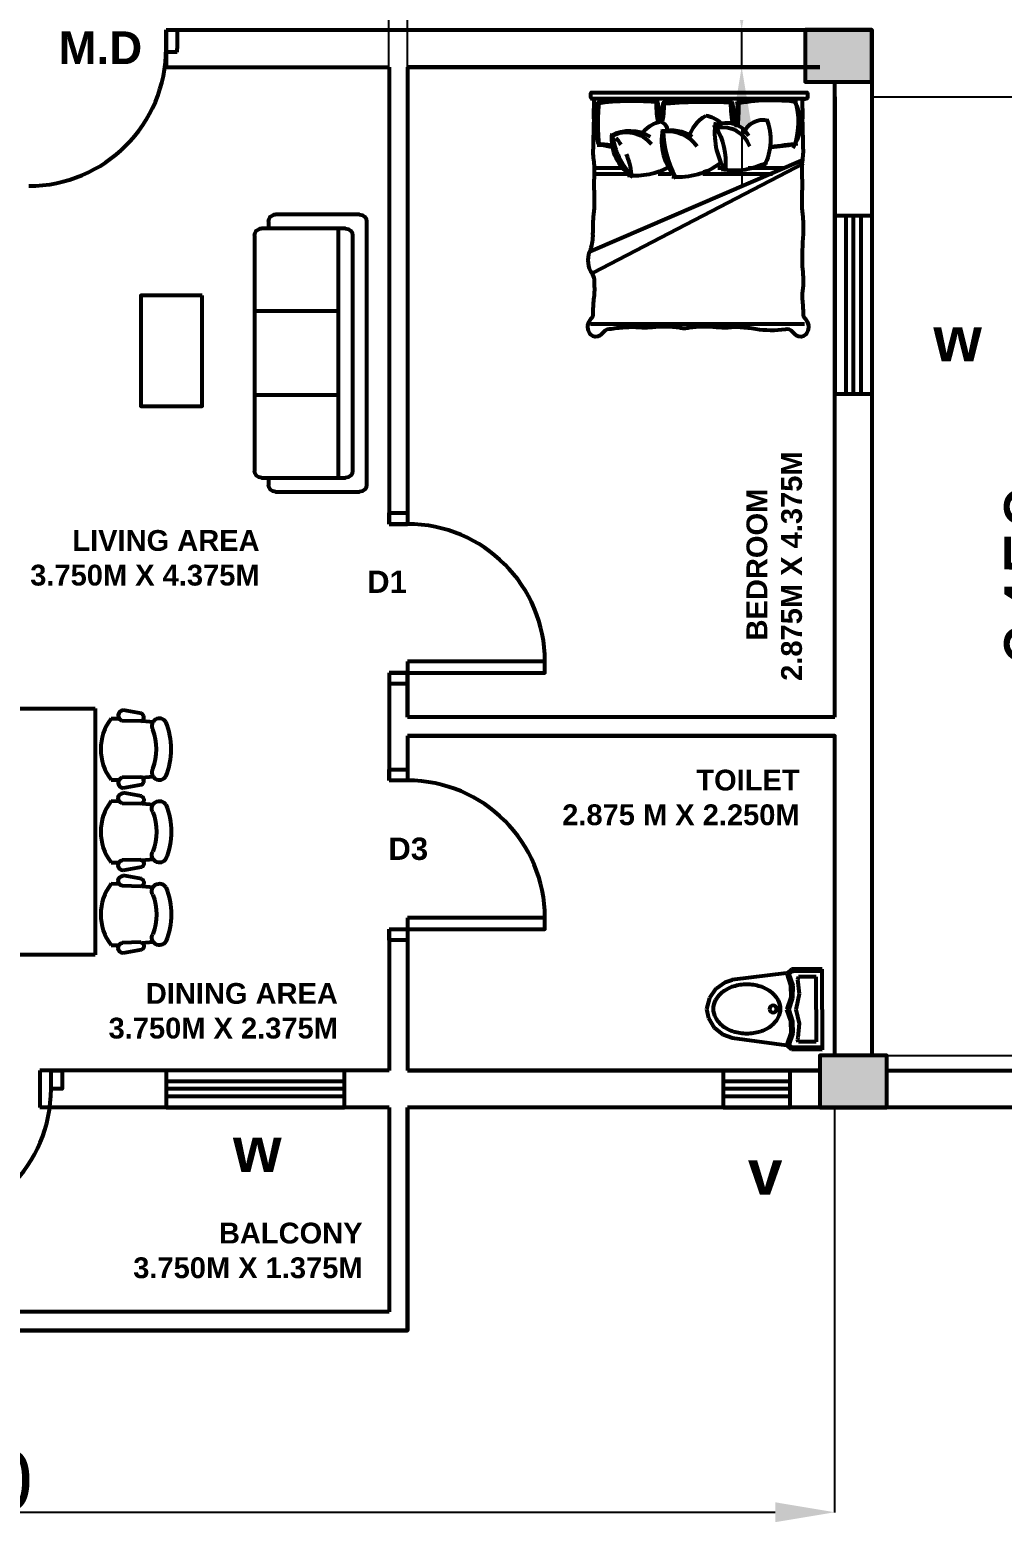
# Model space of a CAD drawing. Header units: millimetres. Extents: x -17601 to 15047, y -2241 to 31268.
# Drawn here: x -7238 to -692, y -2241 to 7799 of the extents above; entities that cross this region are included whole.
import ezdxf

# ---------------------------------------------------------------- set-up
doc = ezdxf.new("R2010")
doc.units = ezdxf.units.MM
doc.layers.get('0').update_dxf_attribs({"lineweight": 53})
doc.styles.add('Annotative', font='Arial.ttf')
doc.styles.get("Standard").update_dxf_attribs({"font": 'Arial.ttf', "height": 1})
doc.dimstyles.new('ISO-25', dxfattribs={"dimtxt": 400, "dimasz": 400, "dimexe": 1.25, "dimexo": 0.625, "dimgap": 6.25, "dimtad": 1, "dimtxsty": 'Annotative', "dimcen": 2.5, "dimadec": 0, "dimazin": 0, "dimtfac": 1, "dimtmove": 0, "dimatfit": 3, "dimfxl": 1, "dimarcsym": 0})

# ---------------------------------------------------------------- blocks, each defined once
blk = doc.blocks.new('bed 1- king size')
at = {"color": 0, "linetype": 'Continuous'}
for p, q in [((-0.949, -0.078), (0.932, -0.078)), ((-0.939, -0.615), (0.932, -1.418)), ((-0.939, -0.645), (0.907, -1.606)), ((-0.768, -0.687), (-0.455, -0.687)), ((-0.666, -0.738), (-0.056, -0.738)), ((-0.225, -0.687), (-0.188, -0.687)), ((0.225, -0.738), (0.338, -0.738)), ((0.61, -0.738), (0.895, -0.738)), ((0.649, -0.687), (0.895, -0.687)), ((-0.949, -2.055), (0.932, -2.055))]:
    blk.add_line(p, q, dxfattribs=at)
blk.add_lwpolyline([(0.898, -0.083, 0.098699), (0.924, -0.072, 0.222522), (0.924, -0.024), (-0.971, -0.024, 0.171621), (-0.972, -0.074, 0.102495), (-0.927, -0.083, 0.015571), (-0.929, -0.266, 0.00267), (-0.934, -0.494, 0.058958), (-0.927, -0.631, -0.038458), (-0.925, -0.755, 0.025508), (-0.925, -0.909, -0.039412), (-0.933, -1.115, 0.016498), (-0.938, -1.265, -0.035771), (-0.929, -1.55, 0.045388), (-0.934, -1.739, -0.080578), (-0.929, -1.837, 0.026504), (-0.936, -1.966, -0.211134), (-0.953, -2.007, 0.329446), (-0.97, -2.131, 0.37589), (-0.896, -2.165, 0.123892), (-0.842, -2.123, -0.342539), (-0.78, -2.103, 0.07104), (-0.52, -2.1, -0.036442), (-0.385, -2.085, -0.046791), (-0.276, -2.087, 0.023628), (-0.176, -2.085, -0.055897), (0.066, -2.088, 0.053528), (0.107, -2.094, 0.053528), (0.147, -2.088, -0.055897), (0.389, -2.085, 0.026973), (0.477, -2.087, -0.036947), (0.615, -2.085, -0.036442), (0.75, -2.1, -0.281256), (0.814, -2.123, -0.521995), (0.814, -2.123, 0.123892), (0.867, -2.165, 0.37589), (0.941, -2.131, 0.329446), (0.924, -2.007, -0.211134), (0.907, -1.966, 0.026504), (0.901, -1.837, -0.06219), (0.896, -1.71, -0.218233), (0.929, -1.594, 0.123513), (0.95, -1.494, 0.129887), (0.929, -1.398, -0.095063), (0.909, -1.265, 0.016498), (0.904, -1.115, -0.039412), (0.896, -0.909, 0.025508), (0.896, -0.755, -0.038458), (0.899, -0.631, 0.058958), (0.905, -0.494, 0.00267), (0.9, -0.266, 0.015571)], format="xyb", close=True, dxfattribs=at)
for centre, radius, start, end in [((-0.522, -0.294), 0.389, 147.51, 213.8336), ((-0.231, -0.283), 0.662, 163.9263, 197.1409), ((-0.657, -1.677), 1.588, 78.5485, 98.3029), ((-0.632, -1.365), 1.287, 78.0142, 100.5125), ((2.543, -0.087), 2.913, 180.1063, 184.3312), ((-1.857, -0.304), 1.505, 359.1536, 7.5533), ((0.707, -0.29), 1.035, 169.5301, 179.934), ((-1.248, -0.116), 0.946, 349.589, 2.0447), ((-0.082, -4.069), 3.965, 84.3658, 93.3969), ((-0.04, -2.182), 2.098, 80.934, 97.4266), ((1.024, -0.126), 0.738, 177.8261, 191.4767), ((-0.69, -0.295), 0.997, 1.8337, 10.6945), ((1.057, -0.289), 0.736, 165.3434, 178.3876), ((0.572, -2.107), 2.012, 81.3714, 96.917), ((-0.395, -0.133), 0.746, 349.1667, 3.123), ((0.593, -1.117), 1.043, 75.0181, 103.7392), ((-1.049, -0.304), 1.913, 354.0935, 6.4707), ((0.009, -0.286), 0.872, 347.3175, 11.7435), ((-0.136, -0.437), 0.513, 159.3026, 206.5026), ((-0.585, -0.442), 0.18, 18.9387, 104.6725), ((-0.055, -0.443), 0.219, 96.8992, 136.0421), ((-0.244, -0.505), 0.323, 15.4018, 59.7122), ((-0.23, -0.576), 0.248, 78.0413, 160.8342), ((-0.269, -0.496), 0.208, 54.1671, 153.8421), ((0.404, -0.643), 0.659, 151.0456, 184.1497), ((-0.787, -0.382), 0.625, 328.6542, 9.1977), ((0.254, -0.68), 0.318, 83.5607, 144.2853), ((0.229, -0.714), 0.361, 78.4081, 122.0077), ((-0.212, -0.44), 0.516, 319.1339, 10.5299), ((-0.598, -0.336), 0.889, 331.605, 358.1749), ((0.347, -0.36), 0.0899, 120.1134, 175.8974), ((0.279, -0.514), 0.237, 28.1996, 86.5061), ((0.615, -0.649), 0.278, 61.8876, 141.8707), ((0.586, -0.703), 0.345, 61.6404, 121.3345), ((0.346, -0.429), 0.397, 302.3262, 7), ((-1.844, -10.472), 10.046, 83.2132, 84.5476), ((-0.606, 0.747), 1.251, 258.1169, 267.8849), ((0.079, -0.303), 0.665, 317.3201, 351.4624), ((1.163, -0.802), 0.594, 139.9508, 146.951), ((0.694, 0.049), 0.552, 275.447, 287.4199), ((0.88, -1.194), 0.721, 90.6432, 100.2707), ((-0.329, -0.078), 0.63, 242.3859, 279.8951), ((0.163, -0.137), 0.629, 233.2201, 274.4972), ((1.163, -0.802), 0.594, 156.2982, 173.8539), ((0.546, -0.118), 0.637, 240.9467, 275.467)]:
    blk.add_arc(centre, radius, start, end, dxfattribs=at)
blk = doc.blocks.new('sofa 6')
for p, q in [((-1100, 167), (-1100, 834)), ((-1044, 890), (1044, 890)), ((1100, 834), (1100, 167)), ((-989, 56), (-989, 723)), ((-933, 779), (933, 779)), ((989, 723), (989, 56)), ((-989, 667), (989, 667)), ((-334, 667), (-334, 0)), ((334, 667), (334, 0)), ((-989, 111), (-1044, 111)), ((933, 0), (-933, 0)), ((1044, 111), (989, 111))]:
    blk.add_line(p, q)
for centre, start, end in [((-1044, 834), 90, 180), ((1044, 834), 0, 90), ((-933, 723), 90, 180), ((933, 723), 0, 90), ((-1044, 167), 180, 270), ((1044, 167), 270, 0), ((-933, 56), 180, 270), ((933, 56), 270, 0)]:
    blk.add_arc(centre, 55.6, start, end)
blk = doc.blocks.new('A$C09D638C3')
for p, q in [((0, 0.7166), (0.0008, 0.5263)), ((0.2504, 0.7166), (0, 0.7166)), ((0.0137, 0.7166), (0.0137, 0.5365)), ((0.048, 0.6794), (0.048, 0.5712)), ((0.2504, 0.6794), (0.048, 0.6794)), ((0.2504, 0.7166), (0.5, 0.7166)), ((0.2504, 0.6794), (0.4528, 0.6794)), ((0.4528, 0.6794), (0.4528, 0.5712)), ((0.4871, 0.7166), (0.4871, 0.5365)), ((0.5, 0.7166), (0.5, 0.5263)), ((0.048, 0.5712), (0.0652, 0.5632)), ((0.0733, 0.5655), (0.0652, 0.5632)), ((0.1631, 0.5735), (0.0733, 0.5655)), ((0.2504, 0.5527), (0.1631, 0.5735)), ((0.3462, 0.574), (0.2582, 0.5558)), ((0.4356, 0.5632), (0.3462, 0.574)), ((0.4528, 0.5712), (0.4356, 0.5632)), ((0.0008, 0.5263), (0.0274, 0.4973)), ((0.0137, 0.5365), (0.015, 0.5295)), ((0.015, 0.5295), (0.0189, 0.5233)), ((0.0189, 0.5233), (0.019, 0.5232)), ((0.019, 0.5232), (0.0309, 0.5105)), ((0.0271, 0.4967), (0.072, 0.1582)), ((0.0297, 0.4985), (0.0274, 0.4973)), ((0.102, 0.522), (0.0297, 0.4985)), ((0.1021, 0.5341), (0.0309, 0.5105)), ((0.1786, 0.5213), (0.102, 0.522)), ((0.1781, 0.5339), (0.1021, 0.5341)), ((0.2494, 0.5098), (0.1781, 0.5339)), ((0.2504, 0.4965), (0.1786, 0.5213)), ((0.2582, 0.5558), (0.2504, 0.5527)), ((0.2527, 0.4977), (0.2504, 0.4965)), ((0.3224, 0.5339), (0.2514, 0.5098)), ((0.3248, 0.5217), (0.2527, 0.4977)), ((0.3984, 0.5342), (0.3224, 0.5339)), ((0.4014, 0.5216), (0.3248, 0.5217)), ((0.47, 0.5105), (0.3984, 0.5342)), ((0.4734, 0.4973), (0.4014, 0.5216)), ((0.4758, 0.4967), (0.4334, 0.1581)), ((0.4818, 0.5232), (0.47, 0.5105)), ((0.5, 0.5263), (0.4734, 0.4973)), ((0.4818, 0.5232), (0.4857, 0.5293)), ((0.4857, 0.5293), (0.4871, 0.5363)), ((0.4871, 0.5363), (0.4871, 0.5365)), ((0.0718, 0.1596), (0.0917, 0.1021)), ((0.0917, 0.1021), (0.1359, 0.0488)), ((0.3799, 0.0583), (0.4201, 0.1144)), ((0.4201, 0.1144), (0.4334, 0.1581)), ((0.1359, 0.0488), (0.1968, 0.0131)), ((0.1968, 0.0131), (0.2526, 0)), ((0.2528, 0), (0.3218, 0.0186)), ((0.3218, 0.0186), (0.3799, 0.0583))]:
    blk.add_line(p, q)
blk.add_circle((0.2527, 0.4124), 0.0222)
for centre, radius, start, end in [((0.3216, 0.265), 0.2207, 143.60937, 162.44747), ((0.2776, 0.2962), 0.1668, 118.87483, 143.26614), ((0.2513, 0.3471), 0.1095, 89.14933, 119.72984), ((0.2546, 0.3471), 0.1095, 60.27016, 90.85067), ((0.2283, 0.2962), 0.1668, 36.73386, 61.12517), ((0.1843, 0.265), 0.2207, 17.55253, 36.39063), ((0.3937, 0.2468), 0.295, 163.3175, 179.50758), ((0.1122, 0.2468), 0.295, 0.49242, 16.6825), ((0.3937, 0.2519), 0.295, 180.49242, 196.6825), ((0.1122, 0.2519), 0.295, 343.3175, 359.50758), ((0.3216, 0.2338), 0.2207, 197.55253, 216.39063), ((0.2776, 0.2026), 0.1668, 216.73386, 241.12517), ((0.2283, 0.2026), 0.1668, 298.87483, 323.26614), ((0.1843, 0.2338), 0.2207, 323.60937, 342.44747), ((0.2513, 0.1516), 0.1095, 240.27016, 270.85067), ((0.2546, 0.1516), 0.1095, 269.14933, 299.72984)]:
    blk.add_arc(centre, radius, start, end)
blk = doc.blocks.new('sdsd')
h = blk.add_hatch(color=20)
h.dxf.hatch_style = 1
h.paths.add_polyline_path([(47068, 72094), (46718, 72094), (46718, 71644), (47068, 71644)])
blk.add_lwpolyline([(46718, 71644), (47068, 71644), (47068, 72094), (46718, 72094)], close=True)
blk = doc.blocks.new('*D16')
at = {"color": 0, "lineweight": -2, "transparency": 16777216}
for p, q in [((-14170, 548), (-14170, -2175)), ((-1820, 548), (-1820, -2175)), ((-13770, -2174), (-2220, -2174))]:
    blk.add_line(p, q, dxfattribs=at)
at = {"color": 0, "transparency": 16777216}
for points in [[(-13770, -2107), (-13770, -2241), (-14170, -2174)], [(-2220, -2107), (-2220, -2241), (-1820, -2174)]]:
    blk.add_solid(points, dxfattribs=at)
at = {"layer": 'Defpoints', "color": 0, "transparency": 16777216}
for p in [(-14170, 549), (-1820, 549), (-1820, -2174)]:
    blk.add_point(p, dxfattribs=at)
at = {"color": 0, "transparency": 16777216, "insert": (-7995, -1963), "char_height": 400, "attachment_point": 5, "style": 'Annotative'}
blk.add_mtext('12350', dxfattribs=at)
blk = doc.blocks.new('*D17')
at = {"color": 0, "lineweight": -2, "transparency": 16777216}
for p, q in [((-1569, 7349), (-263, 7349)), ((-264, 6949), (-264, 1299)), ((-1569, 899), (-263, 899))]:
    blk.add_line(p, q, dxfattribs=at)
at = {"color": 0, "transparency": 16777216}
for points in [[(-331, 6949), (-197, 6949), (-264, 7349)], [(-331, 1299), (-197, 1299), (-264, 899)]]:
    blk.add_solid(points, dxfattribs=at)
at = {"layer": 'Defpoints', "color": 0, "transparency": 16777216}
for p in [(-1570, 7349), (-1570, 899), (-264, 899)]:
    blk.add_point(p, dxfattribs=at)
at = {"color": 0, "transparency": 16777216, "insert": (-474, 4124), "char_height": 400, "attachment_point": 5, "rotation": 90, "style": 'Annotative'}
blk.add_mtext('6450', dxfattribs=at)
blk = doc.blocks.new('*D21')
at = {"color": 0, "lineweight": -2, "transparency": 16777216}
for p, q in [((-5220, 8707), (-5620, 8707)), ((-4820, 7550), (-4820, 8708)), ((-4820, 8707), (-4695, 8707)), ((-4695, 7550), (-4695, 8708)), ((-4295, 8707), (-3458, 8707))]:
    blk.add_line(p, q, dxfattribs=at)
at = {"color": 0, "transparency": 16777216}
for points in [[(-5220, 8773), (-5220, 8640), (-4820, 8707)], [(-4295, 8773), (-4295, 8640), (-4695, 8707)]]:
    blk.add_solid(points, dxfattribs=at)
at = {"layer": 'Defpoints', "color": 0, "transparency": 16777216}
for p in [(-4695, 8707), (-4820, 7549), (-4695, 7549)]:
    blk.add_point(p, dxfattribs=at)
at = {"color": 0, "transparency": 16777216, "insert": (-3676, 8815), "char_height": 200, "attachment_point": 5, "style": 'Annotative'}
blk.add_mtext('125', dxfattribs=at)
blk = doc.blocks.new('*D22')
at = {"color": 0, "lineweight": -2, "transparency": 16777216}
for p, q in [((-2446, 8199), (-2446, 9056)), ((-2021, 7799), (-2447, 7799)), ((-2446, 7549), (-2446, 7799)), ((-2021, 7549), (-2447, 7549)), ((-2446, 7149), (-2446, 6749))]:
    blk.add_line(p, q, dxfattribs=at)
at = {"color": 0, "transparency": 16777216}
for points in [[(-2513, 8199), (-2379, 8199), (-2446, 7799)], [(-2513, 7149), (-2379, 7149), (-2446, 7549)]]:
    blk.add_solid(points, dxfattribs=at)
at = {"layer": 'Defpoints', "color": 0, "transparency": 16777216}
for p in [(-2446, 7799), (-2020, 7799), (-2020, 7549)]:
    blk.add_point(p, dxfattribs=at)
at = {"color": 0, "transparency": 16777216, "insert": (-2555, 8828), "char_height": 200, "attachment_point": 5, "rotation": 90, "style": 'Annotative'}
blk.add_mtext('250', dxfattribs=at)

msp = doc.modelspace()

# ---------------------------------------------------------------- linework, layer by layer
for p, q in [((-6319.945, 7673.962), (-6319.945, 7798.962)), ((-6319.945, 7798.962), (-6244.945, 7798.962)), ((-6319.945, 7798.962), (-1569.945, 7798.962)), ((-6244.945, 7798.962), (-6244.945, 7673.962)), ((-1569.945, 7798.962), (-1569.945, 898.962)), ((-6244.945, 7648.962), (-6319.945, 7648.962)), ((-6244.945, 7648.962), (-6244.945, 7673.962)), ((-6319.945, 7548.962), (-4819.945, 7548.962)), ((-4819.945, 7548.962), (-4819.945, 4473.962)), ((-4694.945, 7548.962), (-1919.945, 7548.962)), ((-4694.945, 7548.962), (-4694.945, 4473.962)), ((-1819.945, 3173.962), (-1819.945, 7348.962)), ((-1819.945, 7348.962), (-1819.945, 6548.962)), ((-4819.945, 4473.962), (-4819.945, 4548.962)), ((-4694.945, 4473.962), (-4819.945, 4473.962)), ((-4819.945, 3473.962), (-4819.945, 2748.962)), ((-4694.945, 3473.962), (-4819.945, 3473.962)), ((-4819.945, 3473.962), (-4819.945, 3398.962)), ((-4694.945, 3473.962), (-4694.945, 3173.962)), ((-4694.945, 3173.962), (-4694.945, 3473.962)), ((-7626.991, 3232.488), (-6798.321, 3232.488)), ((-6798.321, 3232.488), (-6798.321, 1575.147)), ((-6486.49, 3198.611), (-6609.092, 3220.994)), ((-6689.95, 3166.902), (-6639.867, 3165.72)), ((-6490.95, 3147.329), (-6615.527, 3150.925)), ((-6481.116, 3150.61), (-6408.039, 3143.654)), ((-1819.945, 3173.962), (-4694.945, 3173.962)), ((-4694.945, 3048.962), (-4694.945, 2748.962)), ((-1819.945, 3048.962), (-4694.945, 3048.962)), ((-4694.945, 3048.962), (-4694.945, 2748.962)), ((-1819.945, 898.962), (-1819.945, 3048.962)), ((-4819.945, 2748.962), (-4819.945, 2823.962)), ((-6689.95, 2752.417), (-6639.867, 2753.598)), ((-6490.95, 2771.99), (-6615.527, 2768.393)), ((-6486.49, 2720.708), (-6609.092, 2698.325)), ((-6481.116, 2768.708), (-6408.039, 2775.664)), ((-4694.945, 2748.962), (-4819.945, 2748.962)), ((-6689.95, 2611.06), (-6639.867, 2609.879)), ((-6486.49, 2642.769), (-6609.092, 2665.152)), ((-6490.95, 2591.487), (-6615.527, 2595.084)), ((-6481.116, 2594.768), (-6408.039, 2587.813)), ((-6490.95, 2216.148), (-6615.527, 2212.552)), ((-6481.116, 2212.867), (-6408.039, 2219.823)), ((-6689.95, 2196.575), (-6639.867, 2197.757)), ((-6486.49, 2164.866), (-6609.092, 2142.483)), ((-6486.49, 2086.928), (-6609.092, 2109.311)), ((-6689.95, 2055.219), (-6639.867, 2054.038)), ((-6490.95, 2035.646), (-6615.527, 2039.242)), ((-6481.116, 2038.927), (-6408.039, 2031.971)), ((-4819.945, 1748.962), (-4819.945, 798.962)), ((-4819.945, 1748.962), (-4694.945, 1748.962)), ((-4819.945, 1673.962), (-4819.945, 1748.962)), ((-4694.945, 1748.962), (-4694.945, 798.962)), ((-6689.95, 1640.734), (-6639.867, 1641.915)), ((-6490.95, 1660.307), (-6615.527, 1656.71)), ((-6486.49, 1609.025), (-6609.092, 1586.642)), ((-6481.116, 1657.026), (-6408.039, 1663.981)), ((-6798.321, 1575.147), (-7626.991, 1575.147)), ((-5119.945, 798.962), (-7169.945, 798.962)), ((-7094.945, 673.962), (-7094.945, 798.962)), ((-7094.945, 798.962), (-7019.945, 798.962)), ((-7019.945, 798.962), (-7019.945, 673.962)), ((-4819.945, 798.962), (-5119.945, 798.962)), ((-1919.945, 798.962), (-4694.945, 798.962)), ((-1919.945, 798.962), (-2119.945, 798.962)), ((-1469.945, 798.962), (1321.693, 798.962)), ((-7019.945, 673.962), (-7094.945, 673.962)), ((-4819.945, 548.962), (-7169.945, 548.962)), ((-4819.945, 548.962), (-4819.945, -826.038)), ((-4694.945, 548.962), (-4694.945, -951.038)), ((-1819.945, 548.962), (-4694.945, 548.962)), ((-1569.945, 548.962), (-1819.945, 548.962)), ((-1819.945, 548.962), (-1819.945, 548.962)), ((1430.055, 548.962), (-1569.945, 548.962)), ((-4819.945, -826.038), (-8569.945, -826.038)), ((-4694.945, -951.038), (-8694.945, -951.038))]:
    msp.add_line(p, q)
at = {"color": 7}
msp.add_line((-1819.945, 7348.962), (-1819.945, 7448.962), dxfattribs=at)
at = {"color": 40}
for p, q in [((-1819.945, 6548.962), (-1819.945, 5348.962)), ((-1744.945, 6548.962), (-1744.945, 5348.962)), ((-1694.945, 6548.962), (-1694.945, 5348.962)), ((-1644.945, 6548.962), (-1644.945, 5348.962)), ((-5119.945, 798.962), (-6319.945, 798.962)), ((-5119.945, 723.962), (-6319.945, 723.962)), ((-2119.945, 798.962), (-2569.945, 798.962)), ((-2569.945, 798.962), (-2569.945, 548.962)), ((-2119.945, 723.962), (-2569.945, 723.962)), ((-2119.945, 548.962), (-2119.945, 798.962)), ((-5119.945, 673.962), (-6319.945, 673.962)), ((-5119.945, 623.962), (-6319.945, 623.962)), ((-2119.945, 673.962), (-2569.945, 673.962)), ((-2119.945, 623.962), (-2569.945, 623.962)), ((-2569.945, 548.962), (-2119.945, 548.962))]:
    msp.add_line(p, q, dxfattribs=at)
for points in [[(-6319.945, 7798.962), (-6319.945, 7548.962)], [(-4819.945, 7548.962), (-4819.945, 4473.962)], [(-1919.945, 7548.962), (-4694.945, 7548.962)], [(-1819.945, 3173.962), (-1819.945, 7348.962)], [(-4819.945, 4548.962), (-4694.945, 4548.962), (-4694.945, 4473.962), (-4819.945, 4473.962)], [(-4819.945, 4473.962), (-4694.945, 4473.962)], [(-4819.945, 3473.962), (-4819.945, 3048.962)], [(-4694.945, 3473.962), (-4819.945, 3473.962)], [(-4819.945, 3473.962), (-4694.945, 3473.962), (-4694.945, 3398.962), (-4819.945, 3398.962)], [(-4819.945, 3048.962), (-4819.945, 2748.962)], [(-4694.945, 3048.962), (-1819.945, 3048.962)], [(-1819.945, 898.962), (-1819.945, 3048.962), (-4694.945, 3048.962)], [(-4819.945, 2823.962), (-4694.945, 2823.962), (-4694.945, 2748.962), (-4819.945, 2748.962)], [(-4819.945, 1748.962), (-4819.945, 798.962)], [(-4819.945, 1748.962), (-4694.945, 1748.962), (-4694.945, 1673.962), (-4819.945, 1673.962)], [(-7169.945, 798.962), (-7169.945, 548.962)], [(-7019.945, 798.962), (-7019.945, 673.962), (-7094.945, 673.962), (-7094.945, 798.962)], [(-4694.945, 798.962), (-1919.945, 798.962)], [(-8694.945, 548.962), (-8694.945, -951.038), (-4694.945, -951.038), (-4694.945, 548.962)]]:
    msp.add_lwpolyline(points)
for points in [[(-1819.945, 6548.962), (-1569.945, 6548.962), (-1569.945, 5348.962), (-1819.945, 5348.962)], [(-5119.945, 798.962), (-6319.945, 798.962), (-6319.945, 548.962), (-5119.945, 548.962)]]:
    msp.add_lwpolyline(points, close=True, dxfattribs=at)
for points in [[(-6077.031, 6012.521), (-6491.01, 6012.521), (-6491.01, 5267.546), (-6077.031, 5267.546)], [(-4694.945, 3548.962), (-4694.945, 3473.962), (-3769.945, 3473.962), (-3769.945, 3548.962)], [(-4694.945, 1823.962), (-4694.945, 1748.962), (-3769.945, 1748.962), (-3769.945, 1823.962)], [(-3719.945, 548.962), (-3719.945, 548.962)]]:
    msp.add_lwpolyline(points, close=True)
for centre, radius, start, end in [((-7244.945, 7673.962), 925, 270, 0), ((-4694.945, 3548.962), 925, 0, 90), ((-6421.804, 2959.659), 338.898, 142.3005816, 217.6994184), ((-4694.945, 1823.962), 925, 0, 90), ((-6421.804, 2403.818), 338.898, 142.3005816, 217.6994184), ((-6421.804, 1847.976), 338.898, 142.3005816, 217.6994184), ((-8019.945, 673.962), 925, 270, 0)]:
    msp.add_arc(centre, radius, start, end)
for centre, major_axis, ratio, start_param, end_param in [((-6606.911, 3185.464), (25.171, 25.171), 0.999999999, 0.846715348, 3.682525894), ((-6496.683, 3173.662), (19.057, 19.057), 1, 4.141364118, 6.6807106), ((-6365.794, 3116.539), (35.495, 35.495), 0.999999971, 6.043464831, 9.157437461), ((-6759.367, 2959.659), (-334.649, 334.649), 1, 3.530121536, 4.323860098), ((-6766.565, 2959.659), (-269.251, 269.251), 1, 3.572923023, 4.281058611), ((-6365.794, 2802.779), (-35.495, 35.495), 0.999999971, 0.2673405, 3.38131313), ((-6606.911, 2733.855), (-25.171, 25.171), 0.999999999, -0.54093324, 2.294877306), ((-6496.683, 2745.656), (-19.057, 19.057), 1, 2.744067361, 5.283413843)]:
    msp.add_ellipse(centre, major_axis=major_axis, ratio=ratio, start_param=start_param, end_param=end_param)
at = {"extrusion": (0, 0, -1)}
for centre, major_axis, ratio, start_param, end_param in [((-6606.911, 2629.622), (25.171, 25.171), 0.999999999, 2.600659413, 5.436469959), ((-6496.683, 2617.821), (19.057, 19.057), 1, -0.397525293, 2.141821189), ((-6365.794, 2560.698), (35.495, 35.495), 0.999999971, 3.408933154, 6.522905783), ((-6766.565, 2403.818), (269.251, 269.251), 1, 0.431330369, 1.139465958), ((-6759.367, 2403.818), (334.649, 334.649), 1, 0.388528882, 1.182267445), ((-6606.911, 2178.013), (-25.171, 25.171), 0.999999999, 3.988308002, 6.824118547), ((-6496.683, 2189.815), (-19.057, 19.057), 1, 0.999771464, 3.539117946), ((-6365.794, 2246.938), (-35.495, 35.495), 0.999999971, 2.901872177, 6.015844807), ((-6606.911, 2073.781), (25.171, 25.171), 0.999999999, 2.600659413, 5.436469959), ((-6496.683, 2061.979), (19.057, 19.057), 1, -0.397525293, 2.141821189), ((-6365.794, 2004.856), (35.495, 35.495), 0.999999971, 3.408933154, 6.522905783), ((-6759.367, 1847.976), (334.649, 334.649), 1, 0.388528882, 1.182267445), ((-6766.565, 1847.976), (269.251, 269.251), 1, 0.431330369, 1.139465958), ((-6365.794, 1691.096), (-35.495, 35.495), 0.999999971, 2.901872177, 6.015844807), ((-6606.911, 1622.172), (-25.171, 25.171), 0.999999999, 3.988308002, 6.824118547), ((-6496.683, 1633.973), (-19.057, 19.057), 1, 0.999771464, 3.539117946)]:
    msp.add_ellipse(centre, major_axis=major_axis, ratio=ratio, start_param=start_param, end_param=end_param, dxfattribs=at)

# ---------------------------------------------------------------- block references
at = {"rotation": 90}
for p in [(70074.51, -39268.99), (70174.51, -46168.99)]:
    msp.add_blockref('sdsd', p, dxfattribs=at)
at = {"xscale": -766.5763815137778, "yscale": 766.5763815137778, "zscale": 766.5763815137778}
msp.add_blockref('bed 1- king size', (-2749.968, 7394.879), dxfattribs=at)
for name, p, xscale, yscale, zscale, rotation in [('sofa 6', (-5725.017, 5623.743), -0.8483047344441998, 0.8483047344441998, 0.8483047344441998, 270), ('A$C09D638C3', (-2681.226, 937.826), -1083.241614219703, 1083.241614219703, 1083.241614219703, 269.9999999999999)]:
    msp.add_blockref(name, p, dxfattribs=dict(xscale=xscale, yscale=yscale, zscale=zscale, rotation=rotation))

# ---------------------------------------------------------------- texts
at = {"color": 161, "attachment_point": 3}
for s, width, insert, char_height in [('{\\fArial|b1|i0|c0|p34;M.D}', 545.10321, (-6481.407, 7788.614), 220), ('{\\fArial|b1|i0|c0|p34;D1}', 340.88382, (-4699.519, 4161.057), 150), ('{\\fArial|b1|i0|c0|p34;D3}', 340.88382, (-4556.746, 2364.821), 150)]:
    msp.add_mtext_dynamic_manual_height_columns(s, width=width, gutter_width=12.5, heights=[0], dxfattribs=dict(at, insert=insert, char_height=char_height))
at = {"color": 2, "char_height": 300, "attachment_point": 3}
for s, width, insert in [('{\\fArial|b1|i0|c0|p34;w}', 462.25491, (-829.604, 5867.849)), ('{\\fArial|b1|i0|c0|p34;w}', 462.25491, (-5543.666, 415.031)), ('{\\fArial|b1|i0|c0|p34;v}', 404.05217, (-2171.311, 263.219))]:
    msp.add_mtext_dynamic_manual_height_columns(s, width=width, gutter_width=12.5, heights=[0], dxfattribs=dict(at, insert=insert))
at = {"color": 6, "insert": (-2038.115, 3419.29), "char_height": 140, "attachment_point": 7, "rotation": 90}
msp.add_mtext_dynamic_manual_height_columns('\\pxt2;{\\fArial|b1|i0|c0|p34;     BEDROOM\\P2.875M X 4.375M}', width=1804.53455, gutter_width=12.5, heights=[378.777], dxfattribs=at)
at = {"color": 6, "char_height": 140, "attachment_point": 3}
for s, width, insert in [('\\pxt2;{\\fArial|b1|i0|c0|p34;     LIVING AREA\\P3.750M X 4.375M}', 1680.69264, (-5691.243, 4433.892)), ('\\pxt2;{\\fArial|b1|i0|c0|p34;     TOILET\\P2.875 M X 2.250M}', 1680.69264, (-2056.074, 2821.703)), ('\\pxt2;{\\fArial|b1|i0|c0|p34;     DINING AREA\\P  3.750M X 2.375M}', 1738.40238, (-5163.987, 1386.498)), ('\\pxt2;{\\fArial|b1|i0|c0|p34;     BALCONY\\P3.750M X 1.375M}', 1680.69264, (-4997.901, -225.786))]:
    msp.add_mtext_dynamic_manual_height_columns(s, width=width, gutter_width=12.5, heights=[0], dxfattribs=dict(at, insert=insert))

# ---------------------------------------------------------------- dimensions: what is measured, and where the dimension line sits
at = {"color": 7}
dim = msp.add_linear_dim(base=(-2446.143, 7798.962), p1=(-2019.945, 7548.962), p2=(-2019.945, 7798.962), angle=90, dimstyle='ISO-25', override={"dimtxt": 200}, dxfattribs=at)
dim.commit()
dim.dimension.update_dxf_attribs({"geometry": '*D22', "text_midpoint": (-2554.507, 8827.518)})
dim = msp.add_linear_dim(base=(-4694.945, 8706.735), p1=(-4819.945, 7548.962), p2=(-4694.945, 7548.962), dimstyle='ISO-25', override={"dimtxt": 200}, dxfattribs=at)
dim.commit()
dim.dimension.update_dxf_attribs({"geometry": '*D21', "text_midpoint": (-3676.416, 8815.1)})
dim = msp.add_linear_dim(base=(-263.871, 898.962), p1=(-1569.945, 7348.962), p2=(-1569.945, 898.962), angle=90, dimstyle='ISO-25', dxfattribs=at)
dim.commit()
dim.dimension.update_dxf_attribs({"geometry": '*D17', "text_midpoint": (-474.35, 4123.962)})
dim = msp.add_linear_dim(base=(-1819.945, -2173.993), p1=(-14169.945, 548.962), p2=(-1819.945, 548.962), dimstyle='ISO-25', dxfattribs=at)
dim.commit()
dim.dimension.update_dxf_attribs({"geometry": '*D16', "text_midpoint": (-7994.945, -1963.378)})

doc.saveas('drawing.dxf')
